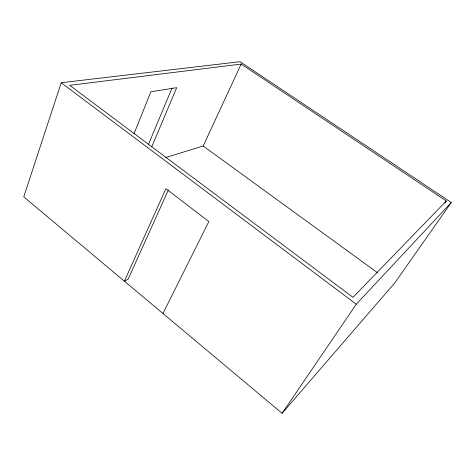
<?xml version="1.0" encoding="UTF-8"?>
<svg xmlns="http://www.w3.org/2000/svg" width="475" height="475" viewBox="0 0 475 475"><rect width="100%" height="100%" fill="white"/><g stroke="black" fill="none" stroke-linecap="round" stroke-linejoin="round"><path stroke-width="0.71" d="M61.216 82.721L23.75 196.87L282.091 413.303L394.784 282.88L451.25 202.522L240.047 61.697L61.216 82.721L356.28 304.226L451.25 202.522M134.075 133.594L150.884 91.77L176.676 87.673L151.697 146.995M148.426 144.542L172.051 87.946M168.37 189.97L128.107 279.223L124.397 281.188L165.888 188.652L208.857 221.57L162.943 313.482M165.727 157.522L203.193 146.015L241.181 64.06L446.286 200.996L445.016 202.819M282.091 413.303L356.28 304.226M446.286 200.996L352.984 297.344L69.718 85.328L241.181 64.06M203.193 146.015L377.358 272.608"/></g></svg>
